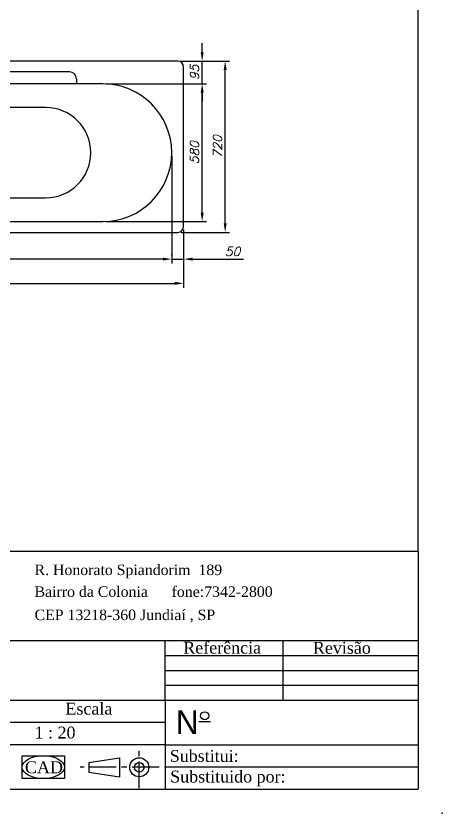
# Model space of a CAD drawing. Extents: x -6398 to -2198, y -3137 to 2803.
# Drawn here: x -3988 to -2198, y -3137 to 215 of the extents above; entities that cross this region are included whole.
import ezdxf

# ---------------------------------------------------------------- set-up
doc = ezdxf.new("R2010")
doc.units = 0
doc.header["$LTSCALE"] = 45
doc.header["$MEASUREMENT"] = 0
doc.linetypes.add('CENTER', pattern=[2, 1.25, -0.25, 0.25, -0.25])
doc.layers.get('DEFPOINTS').update_dxf_attribs({"linetype": 'CONTINUOUS'})
for name, color, linetype in [('ESTREITA', 1, 'CONTINUOUS'), ('FINA', 7, 'CONTINUOUS'), ('LARGA', 7, 'CONTINUOUS'), ('RAHMEN07', 5, 'CONTINUOUS')]:
    doc.layers.add(name, color=color, linetype=linetype)
doc.styles.add('FA', font='TIMES.TTF')
doc.styles.add('FABIO', font='romans.shx', dxfattribs={"oblique": 15})
doc.dimstyles.new('FABIO_AGUIAR', dxfattribs={"dimscale": 15, "dimtxt": 2.5, "dimasz": 2.5, "dimexe": 1.25, "dimexo": 1, "dimgap": 0.9, "dimtad": 1, "dimtxsty": 'FABIO', "dimcen": 2.5, "dimclrt": 3, "dimazin": 3, "dimtfac": 1, "dimtmove": 0, "dimatfit": 3, "dimtolj": 1, "dimtzin": 0})

# ---------------------------------------------------------------- blocks, each defined once
blk = doc.blocks.new('*D1')
at = {"layer": 'DEFPOINTS', "color": 0}
for p in [(-4983.8, -669.9), (-3283.8, -669.9), (-3283.8, -909.3)]:
    blk.add_point(p, dxfattribs=at)
at = {"layer": 'ESTREITA', "color": 0}
for p, q in [((-4983.8, -684.9), (-4983.8, -928)), ((-3283.8, -684.9), (-3283.8, -928)), ((-4946.3, -909.3), (-3321.3, -909.3))]:
    blk.add_line(p, q, dxfattribs=at)
for points in [[(-4946.3, -903), (-4946.3, -915.5), (-4983.8, -909.3)], [(-3321.3, -903), (-3321.3, -915.5), (-3283.8, -909.3)]]:
    blk.add_solid(points, dxfattribs=at)
at = {"layer": 'ESTREITA', "color": 3, "insert": (-4133.8, -877), "char_height": 37.5, "attachment_point": 5, "style": 'FABIO'}
blk.add_mtext('\\A1;1700', dxfattribs=at)
blk = doc.blocks.new('*D5')
at = {"layer": 'DEFPOINTS', "color": 0}
for p in [(-3308.8, 25.1), (-3206.1, 25.1), (-3623.8, -69.9)]:
    blk.add_point(p, dxfattribs=at)
at = {"layer": 'ESTREITA', "color": 0}
for p, q in [((-3206.1, 62.6), (-3206.1, 100.1)), ((-3293.8, 25.1), (-3187.4, 25.1)), ((-3206.1, -69.9), (-3206.1, 25.1)), ((-3608.8, -69.9), (-3187.4, -69.9)), ((-3206.1, -107.4), (-3206.1, -144.9))]:
    blk.add_line(p, q, dxfattribs=at)
for points in [[(-3212.4, 62.6), (-3199.9, 62.6), (-3206.1, 25.1)], [(-3212.4, -107.4), (-3199.9, -107.4), (-3206.1, -69.9)]]:
    blk.add_solid(points, dxfattribs=at)
at = {"layer": 'ESTREITA', "color": 3, "insert": (-3238.4, -22.4), "char_height": 37.5, "attachment_point": 5, "rotation": 90, "style": 'FABIO'}
blk.add_mtext('\\A1;95', dxfattribs=at)
blk = doc.blocks.new('*D3')
at = {"layer": 'DEFPOINTS', "color": 0}
for p in [(-3623.8, -69.9), (-3206.1, -69.9), (-3623.8, -649.9)]:
    blk.add_point(p, dxfattribs=at)
at = {"layer": 'ESTREITA', "color": 0}
for p, q in [((-3608.8, -69.9), (-3187.4, -69.9)), ((-3206.1, -612.4), (-3206.1, -107.4)), ((-3608.8, -649.9), (-3187.4, -649.9))]:
    blk.add_line(p, q, dxfattribs=at)
for points in [[(-3212.4, -107.4), (-3199.9, -107.4), (-3206.1, -69.9)], [(-3212.4, -612.4), (-3199.9, -612.4), (-3206.1, -649.9)]]:
    blk.add_solid(points, dxfattribs=at)
at = {"layer": 'ESTREITA', "color": 3, "insert": (-3238.4, -359.9), "char_height": 37.5, "attachment_point": 5, "rotation": 90, "style": 'FABIO'}
blk.add_mtext('\\A1;580', dxfattribs=at)
blk = doc.blocks.new('*D2')
at = {"layer": 'DEFPOINTS', "color": 0}
for p in [(-4933.8, -339.9), (-3333.8, -359.9), (-4933.8, -807.4)]:
    blk.add_point(p, dxfattribs=at)
at = {"layer": 'ESTREITA', "color": 0}
for p, q in [((-4933.8, -354.9), (-4933.8, -826.2)), ((-3333.8, -374.9), (-3333.8, -826.2)), ((-3371.3, -807.4), (-4896.3, -807.4))]:
    blk.add_line(p, q, dxfattribs=at)
for points in [[(-4896.3, -801.2), (-4896.3, -813.7), (-4933.8, -807.4)], [(-3371.3, -801.2), (-3371.3, -813.7), (-3333.8, -807.4)]]:
    blk.add_solid(points, dxfattribs=at)
at = {"layer": 'ESTREITA', "color": 3, "insert": (-4133.8, -775.2), "char_height": 37.5, "attachment_point": 5, "style": 'FABIO'}
blk.add_mtext('\\A1;1600', dxfattribs=at)
blk = doc.blocks.new('*D4')
at = {"layer": 'DEFPOINTS', "color": 0}
for p in [(-3308.8, 25.1), (-3109.5, 25.1), (-3308.8, -694.9)]:
    blk.add_point(p, dxfattribs=at)
at = {"layer": 'ESTREITA', "color": 0}
for p, q in [((-3293.8, 25.1), (-3090.7, 25.1)), ((-3109.5, -657.4), (-3109.5, -12.4)), ((-3293.8, -694.9), (-3090.7, -694.9))]:
    blk.add_line(p, q, dxfattribs=at)
for points in [[(-3115.7, -12.4), (-3103.2, -12.4), (-3109.5, 25.1)], [(-3115.7, -657.4), (-3103.2, -657.4), (-3109.5, -694.9)]]:
    blk.add_solid(points, dxfattribs=at)
at = {"layer": 'ESTREITA', "color": 3, "insert": (-3141.7, -334.9), "char_height": 37.5, "attachment_point": 5, "rotation": 90, "style": 'FABIO'}
blk.add_mtext('\\A1;720', dxfattribs=at)
blk = doc.blocks.new('*D15')
at = {"layer": 'DEFPOINTS', "color": 0}
for p in [(-3283.8, -669.9), (-3333.8, -807.4), (-3333.8, -807.4)]:
    blk.add_point(p, dxfattribs=at)
at = {"layer": 'ESTREITA', "color": 0}
for p, q in [((-3283.8, -684.9), (-3283.8, -826.2)), ((-3333.8, -792.4), (-3333.8, -788.7)), ((-3371.3, -807.4), (-3408.8, -807.4)), ((-3333.8, -807.4), (-3283.8, -807.4)), ((-3246.3, -807.4), (-3032.3, -807.4))]:
    blk.add_line(p, q, dxfattribs=at)
for points in [[(-3371.3, -801.2), (-3371.3, -813.7), (-3333.8, -807.4)], [(-3246.3, -801.2), (-3246.3, -813.7), (-3283.8, -807.4)]]:
    blk.add_solid(points, dxfattribs=at)
at = {"layer": 'ESTREITA', "color": 3, "insert": (-3078.3, -775.2), "char_height": 37.5, "attachment_point": 5, "style": 'FABIO'}
blk.add_mtext('\\A1;50', dxfattribs=at)
blk = doc.blocks.new('CAD_DIEDRO')
at = {"layer": 'FINA', "color": 1, "linetype": 'CENTER'}
for p, q in [((251.8, -15.8), (251.8, 66.8)), ((293.5, 28.1), (128, 28.1))]:
    blk.add_line(p, q, dxfattribs=at)
at = {"layer": 'FINA'}
for p, q in [((145.7, 38.1), (210.2, 48.1)), ((145.7, 38.1), (145.7, 18.1)), ((210.2, 48.1), (210.2, 8.1)), ((145.7, 18.1), (210.2, 8.1))]:
    blk.add_line(p, q, dxfattribs=at)
for radius in [20, 10]:
    blk.add_circle((251.8, 28.1), radius, dxfattribs=at)
at = {"layer": 'RAHMEN07'}
blk.add_lwpolyline([(5.7, 52.5), (94.6, 52.5), (94.6, 4.4), (5.7, 4.4)], close=True, dxfattribs=at)
blk.add_ellipse((50.2, 28.4), major_axis=(-44.5, 0), ratio=0.54128, dxfattribs=at)
at = {"layer": 'FINA', "style": 'FA'}
blk.add_text('CAD', height=25, dxfattribs=at).set_placement((11.8, 15.7))

msp = doc.modelspace()

# ---------------------------------------------------------------- linework, layer by layer
at = {"layer": 'FINA'}
for p, q in [((-2298.344, -2036.75), (-6042.344, -2036.75)), ((-6042.344, -2411.75), (-2298.344, -2411.75)), ((-3362.077, -2661.75), (-3362.077, -2411.75)), ((-2866.211, -2661.75), (-2866.211, -2411.75)), ((-3362.077, -2474.25), (-2298.344, -2474.25)), ((-3362.077, -2536.75), (-2298.344, -2536.75)), ((-3362.077, -2599.25), (-2298.344, -2599.25)), ((-6042.344, -2661.75), (-2298.344, -2661.75)), ((-3362.077, -2661.75), (-3362.077, -3036.75)), ((-3362.077, -2755.5), (-6042.344, -2755.5)), ((-3220.412, -2752.381), (-3170.675, -2752.381)), ((-3362.077, -2849.25), (-6042.344, -2849.25)), ((-3362.077, -2849.25), (-2298.344, -2849.25)), ((-3362.077, -2943), (-2298.344, -2943)), ((-6042.344, -3036.75), (-2298.344, -3036.75))]:
    msp.add_line(p, q, dxfattribs=at)
at = {"layer": 'FINA', "linetype": 'CONTINUOUS'}
msp.add_line((-2298.344, -2036.75), (-2298.344, -3036.75), dxfattribs=at)
at = {"layer": 'FINA'}
msp.add_circle((-3195.543, -2727.543), 16.935, dxfattribs=at)
for p in [(-3362.077, -2474.25), (-3362.077, -2536.75), (-3362.077, -2599.25), (-3362.077, -2755.5), (-3362.077, -2849.25), (-3362.077, -2943)]:
    msp.add_point(p, dxfattribs=at)
at = {"layer": 'FINA', "linetype": 'CONTINUOUS'}
msp.add_point((-2198.344, -3136.75), dxfattribs=at)
at = {"layer": 'LARGA'}
for p, q in [((-3308.81, 25.074), (-4958.81, 25.074)), ((-3283.81, -669.926), (-3283.81, 0.074)), ((-3763.81, -19.926), (-4053.81, -19.926)), ((-3733.81, -49.926), (-3733.81, -69.926)), ((-3623.81, -69.926), (-4643.81, -69.926)), ((-3863.81, -169.926), (-4403.81, -169.926)), ((-4403.81, -549.926), (-3863.81, -549.926)), ((-4643.81, -649.926), (-3623.81, -649.926)), ((-4958.81, -694.926), (-3308.81, -694.926))]:
    msp.add_line(p, q, dxfattribs=at)
for centre, radius, start, end in [((-3308.81, 0.074), 25, 0, 90), ((-3763.81, -49.926), 30, 0, 90), ((-3623.81, -359.926), 290, 270, 90), ((-3623.81, -359.926), 290, 270, 90), ((-3623.81, -359.926), 290, 270, 90), ((-3863.81, -359.926), 190, 270, 90), ((-3308.81, -669.926), 25, 270, 0)]:
    msp.add_arc(centre, radius, start, end, dxfattribs=at)
at = {"layer": 'RAHMEN07'}
msp.add_line((-2298.344, -2036.75), (-2298.344, 2703.25), dxfattribs=at)

# ---------------------------------------------------------------- block references
at = {"layer": 'ESTREITA', "xscale": 2, "yscale": 2, "zscale": 2}
msp.add_blockref('CAD_DIEDRO', (-3973.957, -3000.531), dxfattribs=at)

# ---------------------------------------------------------------- texts
at = {"layer": 'FINA', "style": 'FA'}
for s, height, p in [('R. Honorato Spiandorim  189', 44, (-3910.216, -2136.028)), ('Bairro da Colonia      fone:7342-2800', 44, (-3910.216, -2227.695)), ('CEP 13218-360 Jundiaí , SP', 44, (-3910.215, -2325.324)), ('Referência', 50, (-3285.561, -2466.418)), ('Revisão', 50, (-2740.887, -2467.049)), ('Escala', 50, (-3780.551, -2722.787)), ('1 : 20', 50, (-3910.185, -2823.243)), ('Substitui:', 50, (-3342.184, -2921.449)), ('Substituido por:', 50, (-3340.35, -3008.284))]:
    msp.add_text(s, height=height, dxfattribs=at).set_placement(p)
at = {"layer": 'FINA'}
msp.add_text('N', height=100, dxfattribs=at).set_placement((-3317.212, -2804.318))

# ---------------------------------------------------------------- dimensions: what is measured, and where the dimension line sits
at = {"layer": 'ESTREITA'}
for base, p1, p2, angle, picture, middle in [((-3206.138, 25.074), (-3623.81, -69.926), (-3308.81, 25.074), 90, '*D5', (-3238.388, -22.426)), ((-3109.497, 25.074), (-3308.81, -694.926), (-3308.81, 25.074), 90, '*D4', (-3141.747, -334.926)), ((-3206.138, -69.926), (-3623.81, -649.926), (-3623.81, -69.926), 90, '*D3', (-3238.388, -359.926)), ((-4933.81, -807.413), (-3333.81, -359.926), (-4933.81, -339.923), 180, '*D2', (-4133.81, -775.163)), ((-3283.81, -909.295), (-4983.81, -669.926), (-3283.81, -669.926), 180, '*D1', (-4133.81, -877.045))]:
    dim = msp.add_linear_dim(base=base, p1=p1, p2=p2, angle=angle, dimstyle='FABIO_AGUIAR', dxfattribs=at)
    dim.commit()
    dim.dimension.update_dxf_attribs({"geometry": picture, "text_midpoint": middle})
dim = msp.add_linear_dim(base=(-3333.81, -807.413), p1=(-3283.81, -669.926), p2=(-3333.81, -807.413), dimstyle='FABIO_AGUIAR', dxfattribs=at)
dim.commit()
dim.dimension.update_dxf_attribs({"geometry": '*D15', "text_midpoint": (-3078.325, -807.413), "dimtype": 160})

doc.saveas('drawing.dxf')
